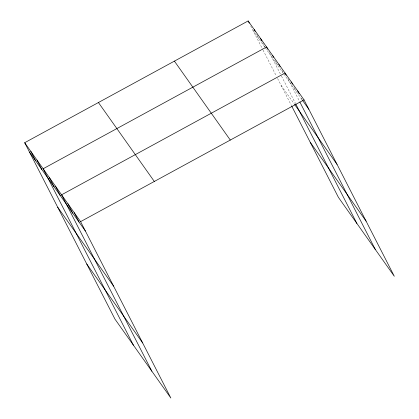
<?xml version="1.0" encoding="UTF-8"?>
<svg xmlns="http://www.w3.org/2000/svg" width="419" height="419" viewBox="0 0 419 419"><rect width="100%" height="100%" fill="white"/><g stroke="black" fill="none" stroke-linecap="round" stroke-linejoin="round"><path stroke-width="0.31" stroke-dasharray="2.1 1.57" d="M252.95 30.351L264.887 47.2M265.248 47.714L282.966 72.738M283.694 73.76L302.136 99.806M281.154 85.466L294.175 103.849M301.376 98.119L302.225 99.78M294.196 87.519L296.175 91.389M287.858 78.573L299.637 101.587M281.992 70.444L283.129 72.655M275.283 60.655L277.546 65.076M269.417 52.527L281.191 75.54M281.489 76.122L295.442 103.388M262.703 42.738L264.965 47.158M256.837 34.609L259.099 39.03M250.688 25.926L262.75 49.494M263.043 50.076L276.404 76.179M277.593 78.5L291.53 105.745"/><path stroke-width="0.63" d="M24.69 142.711L80.584 221.635L170.858 398.05L114.963 319.121L24.69 142.711L248.142 20.95L304.037 99.879L394.31 276.289L338.416 197.365L291.828 106.321M80.584 221.635L304.037 99.879M302.508 100.335L308.845 109.275M294.536 104.362L337.049 164.395M310.212 142.245L366.106 221.174M174.404 61.132L230.298 140.061M98.428 102.529L154.323 181.458M29.503 152.107L85.392 231.037M57.702 207.222L113.596 286.151M86.764 264.007L142.654 342.936M297.7 90.933L299.114 93.699M291.367 81.988L292.499 84.198M286.161 75.252L285.03 73.042L61.583 194.804L151.856 371.213M299.936 102.168L375.304 249.457M278.881 64.358L280.012 66.574M272.732 55.68L273.581 57.335M267.72 49.206L266.584 46.996L43.136 168.757L133.41 345.167M295.741 103.97L356.862 223.411M260.44 38.312L261.854 41.078M254.291 29.634L255.14 31.289M248.142 20.95L249.274 23.16M74.252 212.695L79.06 222.091M67.915 203.749L72.723 213.145M55.434 186.12L60.242 195.521M49.285 177.436L54.093 186.837M36.987 160.074L41.795 169.475M30.838 151.39L35.646 160.791"/></g></svg>
